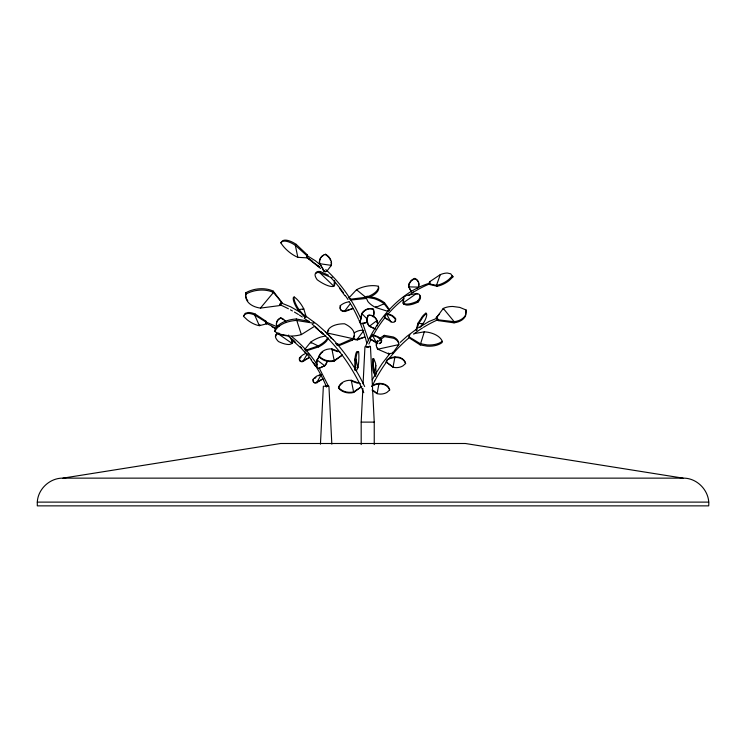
<?xml version="1.0" encoding="UTF-8"?>
<svg xmlns="http://www.w3.org/2000/svg" width="746" height="746" viewBox="0 0 746 746"><rect width="100%" height="100%" fill="white"/><g stroke="black" fill="none" stroke-linecap="round" stroke-linejoin="round"><path stroke-width="1.12" d="M318.775 357.12C316.388 359.936 314.551 366.594 318.374 368.617M316.863 367.461L317.218 359.917L319.018 357.129M320.444 444.168L323.363 386.214L328.93 386.214L331.839 444.168M361.185 444.579L361.185 422.115L362.864 388.498M363.088 383.864L364.943 346.769L370.473 346.769L374.24 422.115L374.24 444.579M419.718 295.444A14.836 5.828 -27.1 0 1 418.002 302.093A14.482 5.688 -27.1 0 1 406.244 305.021L403.558 304.023L403.511 297.486L406.178 295.584M373.438 359.003L372.702 359.05L372.562 362.938A11.022 1.977 88.1 0 0 373.149 370.976L375.219 376.143M376.105 374.688L375.63 363.47L373.895 358.798L373.392 362.92A11.022 1.977 88.1 0 0 373.97 370.958L375.788 376.124M411.68 292.264L408.547 286.511L409.032 283.648L410.692 281.028A8.355 6.928 -22.9 0 1 414.813 278.407L416.109 279.125A8.719 7.227 -22.9 0 1 418.692 285.317L418.45 287.107L417.07 288.599M319.129 356.001A12.682 9.745 4.4 0 0 334.339 360.421L342.433 355.012L334.292 361.073A12.682 9.745 4.4 0 1 319.083 356.653L319.129 356.001A12.682 9.745 4.4 0 1 331.858 348.876L339.924 351.953M331.811 349.52L331.858 348.876L334.292 361.073M338.535 387.416A12.682 9.745 4.4 0 0 353.744 391.837L361.847 386.419L353.697 392.48A12.682 9.745 4.4 0 1 338.488 388.06L338.535 387.416A12.682 9.745 4.4 0 1 351.263 380.283L360.346 383.742M351.217 380.926L351.263 380.283L353.697 392.48M409.657 335.29L409.722 334.45L408.864 337.649L420.222 344.922L427.16 346.153A17.979 10.23 5.5 0 0 442.145 342.526L442.229 341.295A18.417 10.481 5.5 0 0 427.85 332.231L424.315 331.802L414.216 333.63M420.222 344.922L424.315 331.802M403.511 297.486L403.054 303.035L403.558 304.023M334.898 281.895L334.628 285.177L333.835 286.25A17.615 5.716 36.3 0 1 317.209 279.759A17.615 5.716 36.3 0 1 319.736 272.672L320.528 271.6L328.371 275.209M389.617 309.832L384.526 302.764A14.939 6.229 22.9 0 0 374.632 297.654L367.088 296.302L366.556 298.54L367.834 301.44A14.939 6.229 22.9 0 0 375.592 307.483L387.65 311.259L389.589 309.907M366.948 297.533L367.088 296.302M334.544 280.449L333.835 286.25L319.736 272.672L331.746 277.754L332.296 277.018M37.3 502.114C37.943 489.012 49.861 477.916 62.972 478.139L683.028 478.139C697.519 477.804 710.145 491.437 708.7 505.863L37.3 505.863L37.3 502.114L708.7 502.114M436.289 317.218L438.452 319.838L454.193 321.703A17.932 11.6 8.8 0 0 465.728 314.607L466.157 310.028L459.816 307.408L452.785 306.466A17.932 11.6 8.8 0 0 443.283 308.434L436.186 317.992L439.655 313.777M466.157 310.028L465.588 315.745A17.932 11.6 8.8 0 1 454.044 322.841L438.34 320.621L438.452 319.838M443.133 309.571L443.283 308.434L454.193 321.703L454.044 322.832M305.692 353.399L303.174 354.704A8.784 3.898 -45.2 0 0 299.463 358.005L299.305 359.068A8.327 3.693 -45.2 0 0 302.102 361.26L309.366 357.502L302.522 361.698A8.327 3.693 -45.2 0 1 299.724 359.507M313.134 379.332L312.975 380.395A8.327 3.693 -45.2 0 0 315.763 382.586L323.027 378.828L316.192 383.024A8.327 3.693 -45.2 0 1 313.395 380.833L313.134 379.332A8.784 3.898 -45.2 0 1 316.845 376.031L321.47 374.371M327.14 334.497L327.382 333.024A21.867 11.349 9.4 0 1 344.577 323.783A21.867 11.349 9.4 0 1 352.746 338.628L352.504 340.101L339.43 345.473L336.418 344.811M339.43 345.473L339.598 344.456L352.746 338.628L327.382 333.024L331.308 338.656M386.251 362.342C385.915 357.353 395.277 356.42 399.017 357.241C402.001 358.099 405.106 360.271 405.628 363.516L402.84 365.932A10.323 7.992 -4 0 1 395.016 367.554L393.021 367.181L386.214 361.969L393.021 367.181L394.97 356.812M373.27 317.022A10.22 9.185 -67.5 0 0 373.476 309.329L373.149 309.198A10.22 9.185 -67.5 0 0 361.735 313.479L359.908 322.169L361.651 323.867M375.872 365.316L374.268 372.571L373.438 372.59M360.131 322.263L362.062 313.618A10.22 9.185 -67.5 0 1 373.476 309.329M367.172 347.263L365.587 346.293C377.588 318.579 400.891 291.546 429.92 283.07M320.603 268.485L306.485 257.221L307.324 255.822L307.427 256.335M420.166 327.158L424.026 322.151A10.817 3.264 -57.3 0 0 426.749 314.467L425.938 313.124A10.379 3.133 -57.3 0 0 422.432 316.379L418.021 323.177L416.063 330.012L416.902 330.068M266.238 322.692C266.583 320.817 264.671 323.857 265.968 323.167M266.285 322.104L276.719 326.655L276.524 324.762A8.719 7.339 17.6 0 1 279.405 318.57L280.748 317.852A8.355 7.031 17.6 0 1 284.813 320.472L285.746 321.722M276.757 326.552L276.412 325.125A8.719 7.339 17.6 0 1 279.284 318.934L280.748 317.852M416.529 330.329L418.702 323.633L423.113 316.826A10.379 3.133 -57.3 0 1 426.619 313.581M428.959 283.825L429.715 281.708L440.289 274.631A14.444 6.77 -31.4 0 1 447.348 273.045L450.724 273.81L452.971 276.831L449.213 280.515A14.444 6.77 -31.4 0 1 437.035 286.24L429.342 284.45L428.959 283.825L436.494 285.317A14.444 6.77 -31.4 0 0 448.663 279.61L452.421 275.917M440.289 274.631L436.494 285.317L437.035 286.231M429.342 284.45L429.584 283.778M243.476 316.276L244.837 314.169L247.914 313.404A14.444 6.332 33 0 1 254.675 314.989L265.455 321.778L266.378 323.895L259.338 325.676A14.444 6.322 33 0 1 247.364 319.959L243.476 316.276L245.415 313.255L248.502 312.49A14.444 6.332 33 0 1 255.263 314.075L265.856 321.153L266.313 322.207M328.296 337.985L326.711 340.894A14.939 5.875 -24.4 0 1 318.607 346.927L306.709 350.704L305.207 349.977M375.984 306.485L375.592 307.483L384.134 303.771L384.526 302.764M387.65 311.259L387.92 310.569M377.243 325.853C378.903 320.202 373.877 313.926 367.983 315.399L366.957 318.542A8.877 8.038 85.5 0 0 368.337 325.014L369.335 326.31L374.604 328.697M369.764 315.204L368.272 315.39L367.246 318.523A8.877 8.038 85.5 0 0 368.627 325.004L369.624 326.3L375.853 329.163M328.24 385.785L326.189 386.708L328.24 385.785L319.008 367.694M368.878 344.037L370.641 340.157M372.711 385.011L374.567 381.197M356.336 370.827L357.912 367.731A12.682 2.275 -88.4 0 0 358.677 351.786A12.682 2.275 -88.4 0 0 355.917 359.115L355.413 370.147L354.723 370.128L354.919 359.087A12.682 2.275 -88.4 0 1 357.679 351.758M278.836 332.902L278.314 333.891L276.915 334.236A14.836 5.418 28.4 0 0 278.445 341.537A14.482 5.287 28.4 0 0 289.765 344.465L292.124 343.468L292.656 342.479L292.171 340.26M288.721 335.038L288.357 335.719L278.314 333.891L292.124 343.468L291.266 338.591M372.235 379.835L374.865 375.21M375.919 373.354L382.157 363.582L389.999 353.436M307.231 354.033L303.23 360.961L303.65 361.4M320.901 375.359L316.891 382.278L317.32 382.726M429.398 282.585L429.435 283.247M255.263 314.075L254.675 314.989L259.338 325.676L259.916 324.762M265.455 321.778L265.856 321.153M266.378 323.895L266.779 323.27M327.326 338.367L326.291 339.887A14.939 5.875 -24.4 0 1 318.188 345.92L306.42 350.014L304.918 349.277L310.606 342.209A14.939 5.875 -24.4 0 1 320.603 337.099L325.676 335.905M377.551 347.972L377.765 349.221L388.657 353.902L392.825 352.998L398.793 344.605L398.588 343.365A18.547 9.819 -9.2 0 0 393.394 337.005L384.237 335.336L379.276 338.591M331.112 262.126A10.22 8.756 36.1 0 1 331.103 265.707L331.355 265.362A10.22 8.756 36.1 0 0 325.573 254.274L325.331 254.61A10.22 8.756 36.1 0 1 330.562 260.326M324.78 271.441L324.165 271.358L319.745 263.72A10.22 8.756 36.1 0 1 325.573 254.274M324.165 271.358L326.636 271.451L331.355 265.362L319.745 263.72L324.342 271.124M350.088 303.976L344.764 310.923L345.156 311.502L352.877 308.518L344.764 310.923A10.22 5.446 -34.6 0 1 340.251 305.673A10.22 5.446 -34.6 0 1 348.69 301.925M363.787 330.618L357.138 339.299A10.22 5.446 -34.6 0 1 353.408 338.414M319.12 368.198L324.613 365.745L325.638 364.449A8.877 8.271 -84.8 0 0 326.925 361.344M260.438 308.098L273.446 292.479L273.26 291.145A21.867 14.006 -8.2 0 0 245.742 292.805L245.928 294.138A21.867 14.006 -8.2 0 0 260.438 308.098L279.312 305.627L281.895 302.531L273.26 291.145M280.85 242.832A17.615 7.143 40.2 0 1 295.332 245.313L306.709 255.496L307.203 257.874L297.822 257.314A17.615 7.143 40.2 0 1 280.85 242.832L281.68 241.844A17.615 7.143 40.2 0 1 296.162 244.334L307.287 254.824L307.529 256.009M296.162 244.334L295.332 245.313L297.822 257.314M306.709 255.496L307.287 254.824M384.125 316.49L386.587 314.038L391.482 315.698A8.784 4.252 43.9 0 1 395.231 318.999L395.305 320.062A8.327 4.028 43.9 0 1 392.051 322.253L384.964 318.057L384.125 316.49L386.997 313.6L391.892 315.26A8.784 4.252 43.9 0 1 395.632 318.561L395.706 319.624A8.327 4.028 43.9 0 1 394.41 321.657M386.997 313.6L386.587 314.038L390.848 321.955L391.258 321.517M377.187 342.834L376.786 343.281L370.902 339.383L370.053 337.817L372.925 334.926L377.821 336.586A8.784 4.252 43.9 0 1 381.56 339.887L381.644 340.95A8.327 4.028 43.9 0 1 379.453 343.188M372.925 334.926L370.053 337.817M370.902 339.383L375.471 341.761M379.052 343.626A8.327 4.028 43.9 0 0 381.234 341.388L381.56 339.887M349.044 297.757L356.532 289.746A17.615 8.402 -12.6 0 1 378.427 286.277L378.698 287.49A17.615 8.402 -12.6 0 1 369.205 297.365M371.732 386.092C377.14 381.784 387.799 382.334 389.71 389.981L386.913 392.405A10.323 7.992 -4 0 1 379.089 394.028L377.103 393.646L372.021 390.027M400.117 342.489L406.934 336.334L416.716 328.995M437.091 319.717C438.769 320.743 436.811 316.873 436.69 318.906M367.554 346.937L370.137 346.247L368.076 346.937M291.695 343.132L292.656 342.479M418.543 327.755L428.866 321.563L436.83 318.309M304.648 317.376L306.224 316.966L303.799 308.919A12.682 3.758 56.7 0 0 294.176 296.973L293.374 297.505A12.682 3.758 56.7 0 0 297.868 309.693L304.928 317.358M297.868 309.693L303.799 308.919L302.988 309.45M309.497 321.451L296.302 318.99A21.867 12.309 -4.9 0 0 274.826 330.086L274.948 331.532A21.867 12.309 -4.9 0 0 301.356 334.59L313.982 326.673M384.451 336.586L377.821 341.715A18.547 9.819 -9.2 0 0 377.765 349.221L398.793 344.605A18.547 9.819 -9.2 0 0 393.608 338.255L384.451 336.586L384.237 335.336M318.551 375.704L319.782 375.163M319.307 368.207L324.855 365.754L325.881 364.458A8.877 8.271 -84.8 0 0 327.168 361.362M357.53 339.868L365.242 336.894L357.138 339.299L357.53 339.868A10.22 5.446 -34.6 0 1 353.1 338.171M386.642 360.402C392.34 356.336 402.765 355.823 405.628 363.516M371.769 386.493C377.28 382.539 387.071 382.801 389.71 389.981M363.414 323.214L367.396 322.113M362.659 323.596L367.703 322.244M407.213 295.379L416.538 293.458L418.096 293.803A14.836 5.828 -27.1 0 1 417.508 301.104L418.012 302.093M62.972 478.139L280.617 443.497L465.383 443.497L683.028 478.139M349.025 297.673L350.862 299.165L365.782 297.29A17.615 8.402 -12.6 0 0 378.427 286.277M349.212 298.503L351.049 300.004L366.053 298.503L365.782 297.29L356.532 289.746M374.996 317.684L377.047 320.454L369.335 326.31M276.869 326.189L279.069 326.142M372.702 359.05L373.532 359.031M361.185 422.115L374.24 422.115M356.914 367.703L357.912 367.731L355.917 359.115L354.919 359.087L355.413 361.241M413.098 292.292L413.508 292.059M316.966 359.898L324.613 365.745M366.696 297.309L374.24 298.661A14.939 6.229 22.9 0 1 384.134 303.771M335.579 343.57L339.598 344.456M370.986 315.371L373.793 316.63M332.819 349.883L337.873 351.711M352.224 381.299L357.278 383.118M281.121 302.904L290.735 306.839L299.892 312.061M361.735 313.479L367.424 319.279M272.383 326.571L276.02 328.538M271.954 326.683L275.591 328.65M414.962 278.771L416.259 279.489A8.719 7.227 -22.9 0 1 418.851 285.681L418.45 287.107L408.696 286.874L409.181 284.012L410.85 281.391A8.355 6.928 -22.9 0 1 414.962 278.771L414.813 278.407M408.929 336.8L420.315 343.692L427.253 344.932A17.979 10.23 5.5 0 0 442.238 341.304M386.102 318.29L387.817 319.363M307.529 255.897L315.213 260.662L320.584 265.007M304.321 315.017L317.264 324.538L325.536 331.877M422.273 323.466L422.954 323.923L418.021 323.177M373.671 390.773L377.103 393.646L379.043 383.285M306.783 257.146L319.316 266.956M291.751 336.558C301.72 344.512 310.299 354.145 317.274 364.822M290.8 338.283L295.64 342.386M290.362 338.376L301.347 348.345L306.382 353.921M315.437 327.233L323.428 334.311M315.092 327.046L323.093 334.133M325.778 269.595C340.866 283.34 352.681 300.479 360.999 319.074M333.136 339.551L333.257 339.672C346.041 353.576 356.541 369.494 364.663 386.54M325.405 331.746L333.257 339.672M299.463 358.005L299.892 358.444A8.784 3.898 -45.2 0 1 301.048 357.222M281.895 302.531L273.446 292.479A21.867 14.006 -8.2 0 0 245.928 294.138M305.207 317.013L298.68 309.161A12.682 3.758 56.7 0 1 294.176 296.973M308.229 353.492L309.59 355.124M437.65 319.782L438.34 320.621M384.134 303.771L389.347 310.532M284.702 320.836L285.634 322.095M339.505 288.338L344.969 295.78M311.091 359.87L315.446 366.146M340.251 305.673L340.642 306.242M429.715 281.708L430.088 282.333M408.547 286.511L411.279 291.481M376.786 343.281L372.524 335.364L377.42 337.024A8.784 4.252 43.9 0 1 381.159 340.325M452.356 275.619L452.971 276.831M417.033 294.446L416.538 293.458L403.054 303.035L405.74 304.032A14.482 5.688 -27.1 0 0 417.508 301.104M323.298 379.602L326.478 386.764M363.778 392.694L361.745 387.995A183.348 155.065 -89.9 0 0 321.069 331.765M318.607 346.927L318.188 345.93L310.606 342.209L311.035 343.216M306.42 350.014L306.709 350.704M362.603 323.009L368.627 340.67M301.356 334.59L296.302 318.99M365.391 337.817L366.78 343.039M350.862 299.165L351.049 300.004M392.694 352.224L392.825 352.998M388.507 353.045L388.657 353.902M425.938 313.124L426.078 314.01M313.889 322.272L313.973 323.27L296.423 320.435A21.867 12.309 -4.9 0 0 274.948 331.532M376.758 320.472L376.861 322.626M265.79 323.26A120.488 108.151 89.9 0 1 272.337 326.282M289.066 336.828A120.488 108.151 89.9 0 1 293.971 340.829M300.19 346.648A120.488 108.151 89.9 0 1 301.682 348.177M304.592 351.338A120.488 108.151 89.9 0 1 311.399 359.768M313.301 362.435A120.488 108.151 89.9 0 1 315.726 366.081M316.313 367.013A120.488 108.151 89.9 0 1 323.242 379.639M373.28 335.224A120.488 111.359 -89.9 0 1 385.607 316.863M387.724 314.346A120.488 111.359 -89.9 0 1 404.183 298.68M408.491 295.5A120.488 111.359 -89.9 0 1 429.855 283.806M306.653 257.221A147.689 136.49 89.9 0 1 312.21 261.091M317.582 265.25A147.689 136.49 89.9 0 1 319.325 266.695M322.757 269.679A147.689 136.49 89.9 0 1 325.275 272.001M330.935 277.661A147.689 136.49 89.9 0 1 343.374 292.758M345.37 295.612A147.689 136.49 89.9 0 1 347.925 299.491M349.156 301.468A147.689 136.49 89.9 0 1 350.368 303.454M350.89 304.349A147.689 136.49 89.9 0 1 358.481 319.157M358.901 320.118A147.689 136.49 89.9 0 1 362.043 327.867M362.416 328.855A147.689 136.49 89.9 0 1 364.775 335.812M288.404 308.779A183.348 155.065 -89.9 0 0 280.16 304.825L279.992 304.564A1.1 0.541 -64.4 0 1 279.974 304.163M290.427 309.851A183.348 155.065 -89.9 0 1 292.441 310.961M294.446 312.098A183.348 155.065 -89.9 0 1 298.409 314.486M299.388 315.101A183.348 155.065 -89.9 0 1 302.307 317.003M304.237 318.318A183.348 155.065 -89.9 0 1 308.788 321.591M312.145 324.165A183.348 155.065 -89.9 0 1 317.88 328.921M280.981 302.876A1.1 0.541 -64.4 0 1 281.167 304.023A1.1 0.541 -64.4 0 1 280.142 304.881M280.16 303.631A1.1 0.541 -64.4 0 1 280.468 303.165M374.613 381.234A149.275 126.242 89.9 0 1 386.978 361.39M389.766 357.735A149.275 126.242 89.9 0 1 408.454 338.302M413.601 334.161A149.275 126.242 89.9 0 1 422.525 327.942M423.439 327.373A149.275 126.242 89.9 0 1 437.613 319.866M354.229 332.865A10.22 5.446 -34.6 0 1 362.528 330.319M276.02 336.017A14.836 5.418 28.4 0 1 277.437 333.248M247.784 300.694A21.867 14.006 -8.2 0 1 245.742 292.805M314.719 378.548A8.784 3.898 -45.2 0 1 315.968 377.429M354.07 335.905A21.867 11.349 9.4 0 1 352.504 340.101M327.513 332.306A21.867 11.349 9.4 0 1 328.716 330.301M345.156 311.502A10.22 5.446 -34.6 0 1 340.335 307.576M280.627 318.216A8.355 7.031 17.6 0 1 283.527 319.754M319.493 264.065A10.22 8.756 36.1 0 1 323.643 255.225M338.488 388.06A12.682 9.745 4.4 0 1 342.162 383.276M373.149 309.198A10.22 9.185 -67.5 0 1 373.522 314.971M376.543 346.247A18.547 9.819 -9.2 0 1 377.607 340.465M315.866 273.493A17.615 5.716 36.3 0 1 320.528 271.6M319.083 356.653A12.682 9.745 4.4 0 1 322.757 351.87"/></g></svg>
